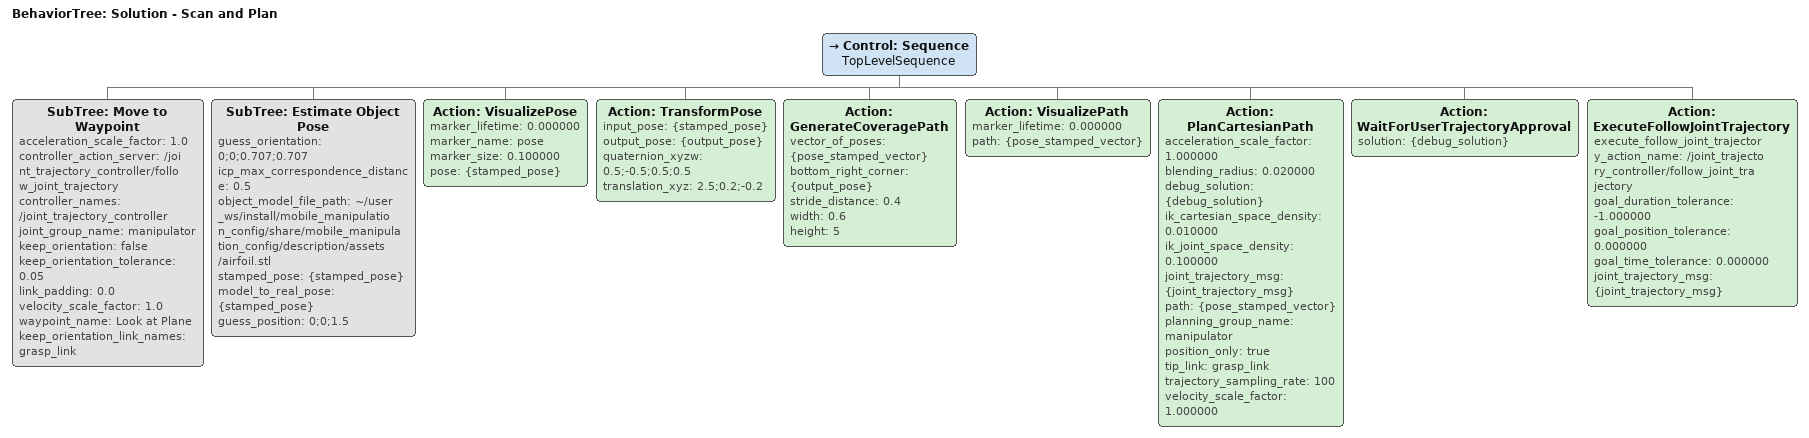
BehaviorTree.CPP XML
<?xml version='1.0' encoding='utf-8'?>
<root BTCPP_format="4" main_tree_to_execute="Solution - Scan and Plan">
  <BehaviorTree ID="Solution - Scan and Plan" _description="">
    <Control ID="Sequence" name="TopLevelSequence">
      <SubTree ID="Move to Waypoint" acceleration_scale_factor="1.0" controller_action_server="/joint_trajectory_controller/follow_joint_trajectory" controller_names="/joint_trajectory_controller" joint_group_name="manipulator" keep_orientation="false" keep_orientation_tolerance="0.05" link_padding="0.0" velocity_scale_factor="1.0" waypoint_name="Look at Plane" keep_orientation_link_names="grasp_link"/>
      <SubTree ID="Estimate Object Pose" guess_orientation="0;0;0.707;0.707" icp_max_correspondence_distance="0.5" object_model_file_path="~/user_ws/install/mobile_manipulation_config/share/mobile_manipulation_config/description/assets/airfoil.stl" stamped_pose="{stamped_pose}" model_to_real_pose="{stamped_pose}" guess_position="0;0;1.5"/>
      <Action ID="VisualizePose" marker_lifetime="0.000000" marker_name="pose" marker_size="0.100000" pose="{stamped_pose}"/>
      <Action ID="TransformPose" input_pose="{stamped_pose}" output_pose="{output_pose}" quaternion_xyzw="0.5;-0.5;0.5;0.5" translation_xyz="2.5;0.2;-0.2"/>
      <Action ID="GenerateCoveragePath" vector_of_poses="{pose_stamped_vector}" bottom_right_corner="{output_pose}" stride_distance="0.4" width="0.6" height="5"/>
      <Action ID="VisualizePath" marker_lifetime="0.000000" path="{pose_stamped_vector}"/>
      <Action ID="PlanCartesianPath" acceleration_scale_factor="1.000000" blending_radius="0.020000" debug_solution="{debug_solution}" ik_cartesian_space_density="0.010000" ik_joint_space_density="0.100000" joint_trajectory_msg="{joint_trajectory_msg}" path="{pose_stamped_vector}" planning_group_name="manipulator" position_only="true" tip_link="grasp_link" trajectory_sampling_rate="100" velocity_scale_factor="1.000000"/>
      <Action ID="WaitForUserTrajectoryApproval" solution="{debug_solution}"/>
      <Action ID="ExecuteFollowJointTrajectory" execute_follow_joint_trajectory_action_name="/joint_trajectory_controller/follow_joint_trajectory" goal_duration_tolerance="-1.000000" goal_position_tolerance="0.000000" goal_time_tolerance="0.000000" joint_trajectory_msg="{joint_trajectory_msg}"/>
    </Control>
  </BehaviorTree>
</root>
